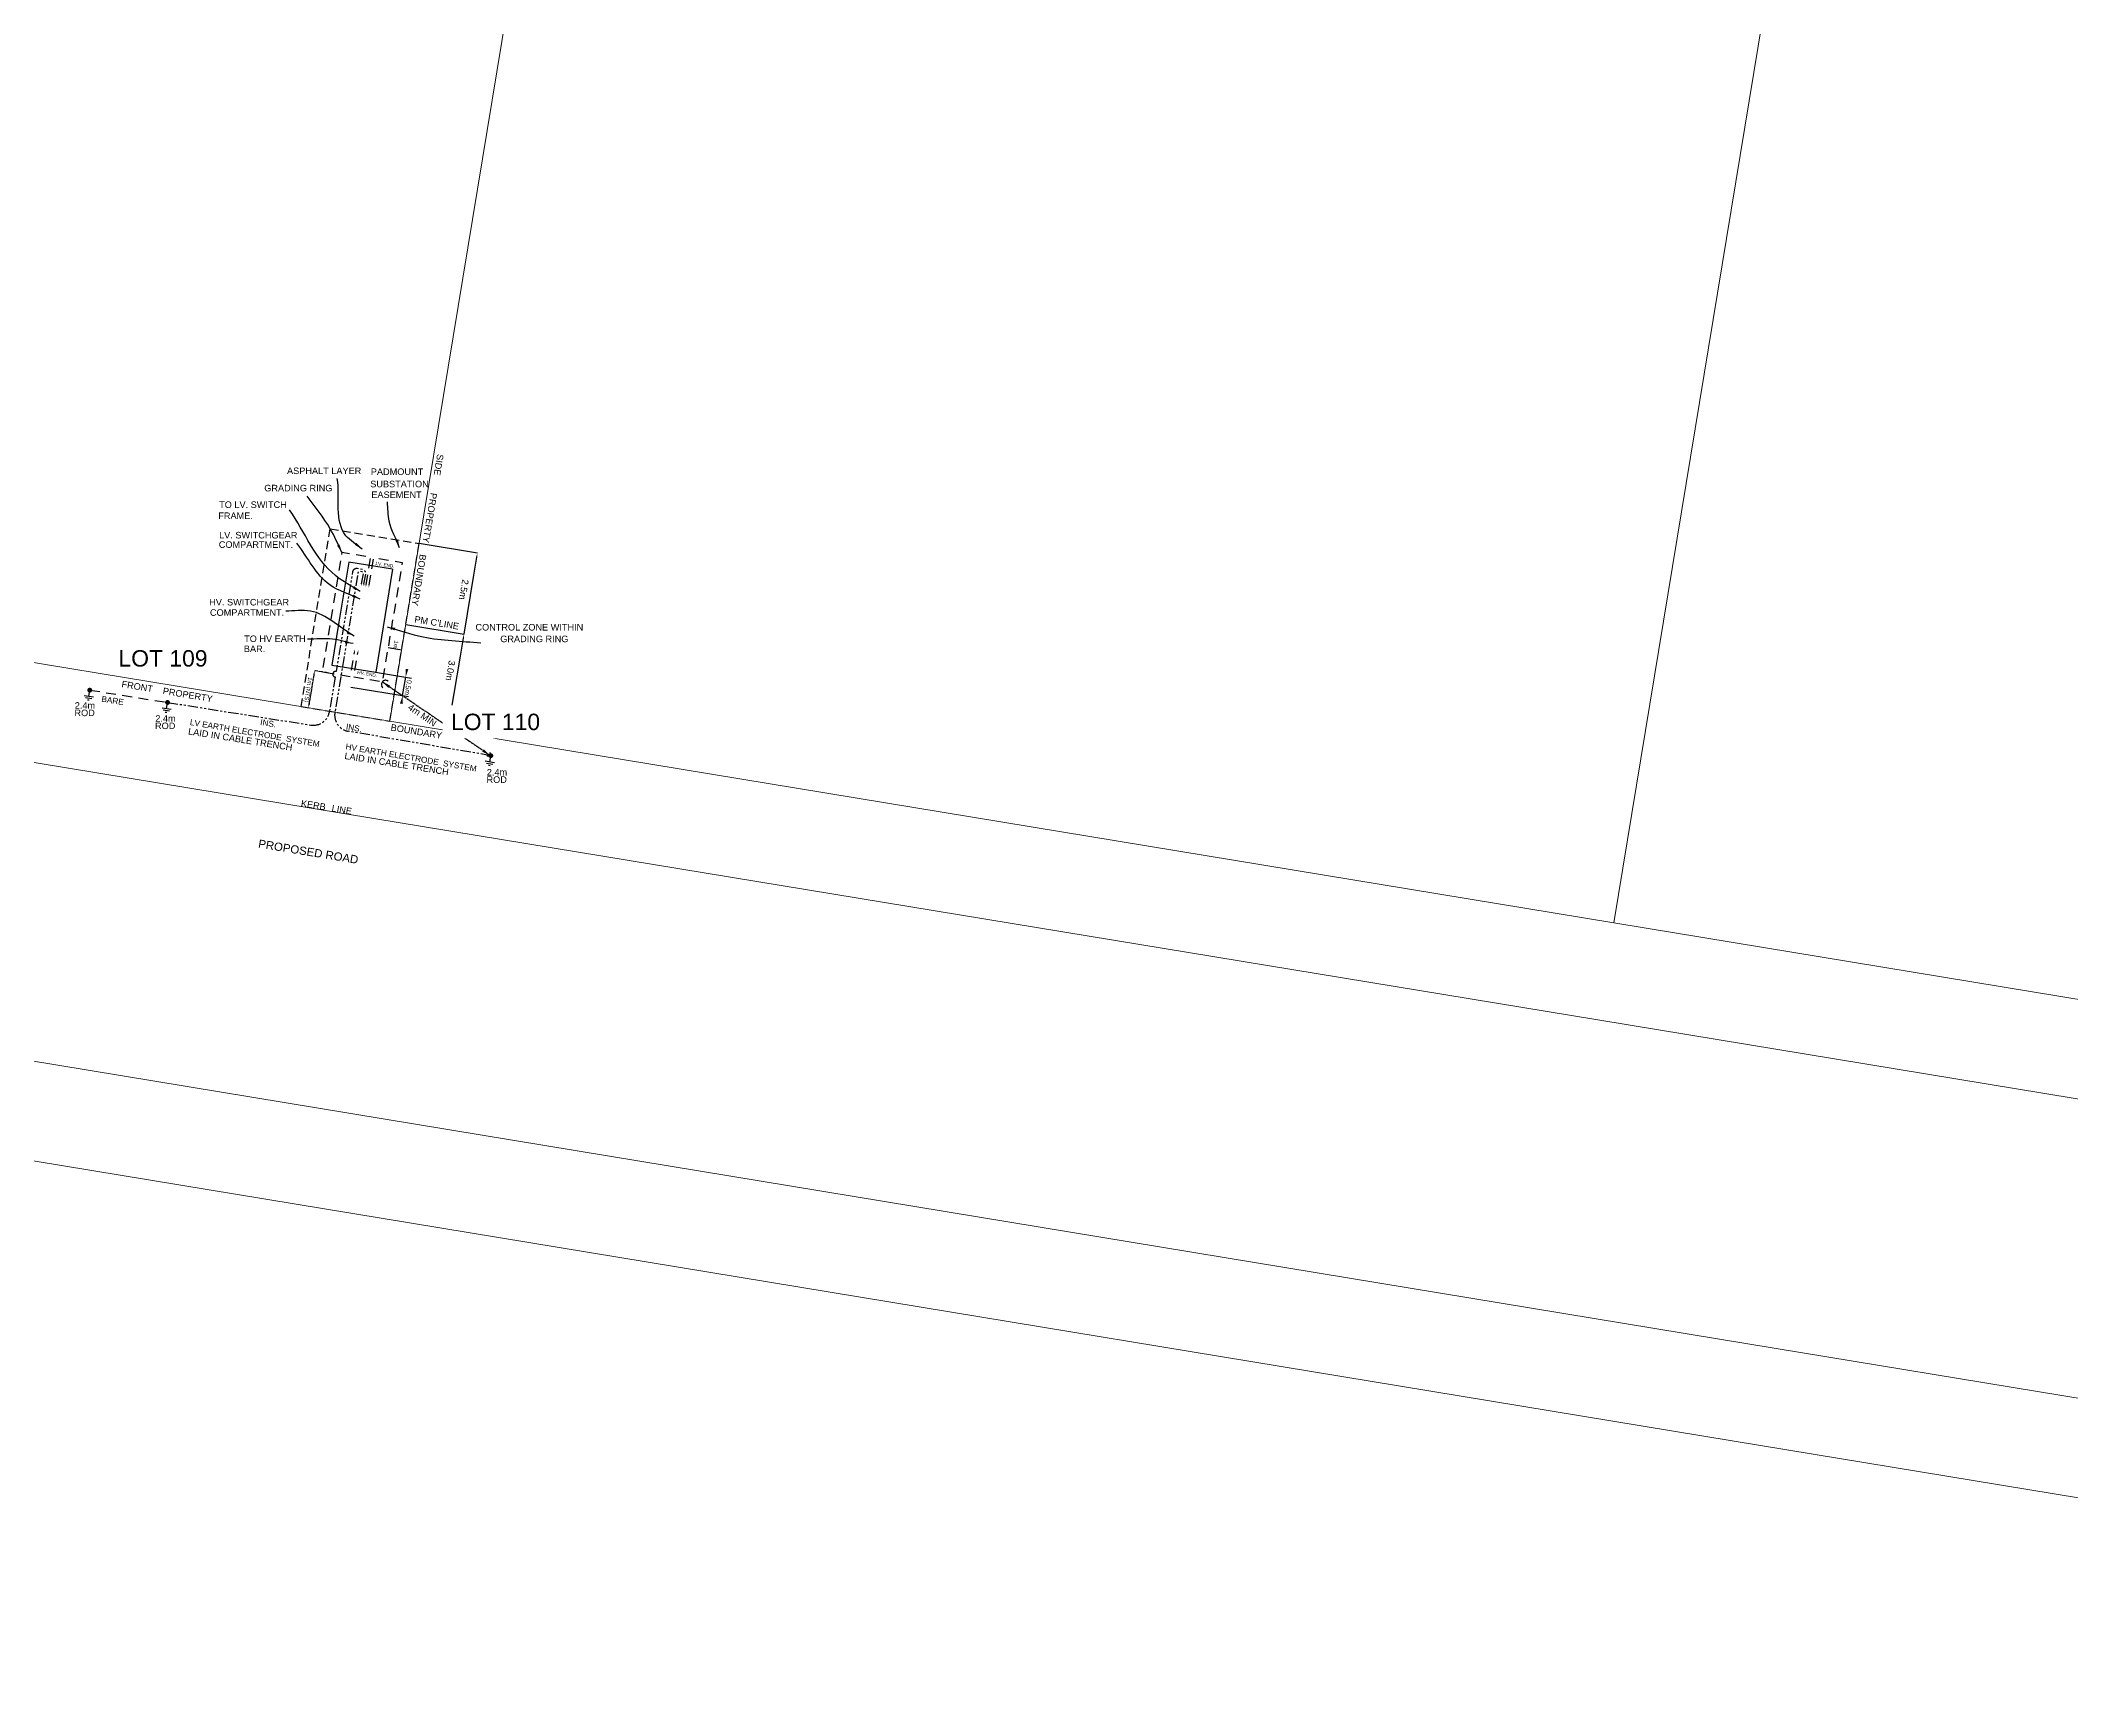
# Model space of a CAD drawing. Header units: metres. Extents: x 301573 to 309518, y 6281168 to 6284857.
# Drawn here: x 307616 to 308236, y 6283849 to 6284353 of the extents above; entities that cross this region are included whole.
import ezdxf
from ezdxf.enums import TextEntityAlignment as Align

# ---------------------------------------------------------------- set-up
doc = ezdxf.new("R2010")
doc.units = ezdxf.units.M
for name, pattern in [('CENTER2', [1.125, 0.75, -0.125, 0.125, -0.125]), ('Dash', [5, 3, -2]), ('DASHED', [0.75, 0.5, -0.25]), ('PHANTOM2', [1.25, 0.625, -0.125, 0.125, -0.125, 0.125, -0.125])]:
    doc.linetypes.add(name, pattern=pattern)
for name, color, linetype, lineweight in [('_User Miscellaneous7', 102, 'Continuous', 20), ('Cadastre Developer_SP_NEW', 70, 'Continuous', 15), ('Cadastre Roads_SP_NEW', 42, 'Continuous', 15)]:
    doc.layers.add(name, color=color, linetype=linetype, lineweight=lineweight)
doc.layers.add('Notes', color=7, linetype='Continuous')
doc.styles.add('ARIAL', font='arial.ttf', dxfattribs={"height": 2})
doc.styles.add('ieISOCP', font='arial.ttf', dxfattribs={"height": 1.5})
doc.styles.add('RoadName', font='arial.ttf', dxfattribs={"height": 2.5})
doc.styles.get("Standard").update_dxf_attribs({"font": 'arial.ttf'})
doc.linetypes.add('Cable New UG', pattern='A,7,-0.25,["x",Standard,S=2,R=0,X=0.2,Y=-0.8],-2.1', length=9.35)
doc.dimstyles.new('DIM 1000', dxfattribs={"dimtxt": 2.5, "dimasz": 2.5, "dimexe": 1, "dimexo": 1, "dimgap": 1, "dimtad": 1, "dimdec": 0, "dimzin": 0, "dimdsep": 46, "dimtxsty": 'ARIAL', "dimcen": 1, "dimadec": 0, "dimazin": 0, "dimtfac": 1, "dimtdec": 0, "dimtix": 1, "dimtmove": 0, "dimatfit": 3, "dimfxl": 1, "dimtolj": 1, "dimtzin": 0, "dimarcsym": 0})

# ---------------------------------------------------------------- blocks, each defined once
blk = doc.blocks.new('m4')
at = {"layer": 'Notes', "color": 7, "linetype": 'Continuous'}
for points in [[(0, -1.95), (0, 0)], [(-1.43, -1.95), (1.43, -1.95)], [(-0.95, -2.52), (0.95, -2.52)], [(-0.24, -3.09), (0.24, -3.09)]]:
    blk.add_lwpolyline(points, dxfattribs=at)

msp = doc.modelspace()

# ---------------------------------------------------------------- hatches: boundary and pattern name
at = {"layer": 'Notes'}
h = msp.add_hatch(color=250, dxfattribs=at)
edge = h.paths.add_edge_path()
edge.add_arc((307630.948, 6284154.972), 0.747, -9.376426, 350.623574, ccw=False)
h = msp.add_hatch(color=250, dxfattribs=at)
edge = h.paths.add_edge_path()
edge.add_arc((307654.679, 6284151.218), 0.747, -9.376426, 350.623574, ccw=False)
h = msp.add_hatch(color=250, dxfattribs=at)
edge = h.paths.add_edge_path()
edge.add_arc((307753.325, 6284134.967), 0.747, -9.376426, 350.623574, ccw=False)

# ---------------------------------------------------------------- linework, layer by layer
at = {"layer": 'Cadastre Developer_SP_NEW', "flags": 128}
for points in [[(307456.217, 6284857.389), (307829.513, 6284794.884), (307722.542, 6284145.465), (307349.076, 6284206.986)], [(307829.521, 6284794.883), (308203.493, 6284736.428), (308096.009, 6284083.944), (307722.542, 6284145.465)]]:
    msp.add_lwpolyline(points, close=True, dxfattribs=at)
at = {"layer": 'Cadastre Roads_SP_NEW', "linetype": 'Continuous', "flags": 128}
for points in [[(308600.039, 6284000.915), (308469.476, 6284022.422), (308096.009, 6284083.944), (307722.542, 6284145.465), (307349.076, 6284206.986), (307289.873, 6284216.739), (307224.69, 6284174.068), (307180.187, 6283855.93)], [(308600.039, 6283970.51), (308464.599, 6283992.821), (308091.133, 6284054.343), (307717.666, 6284115.864), (307344.199, 6284177.385), (307296.527, 6284185.238), (307252.515, 6284156.426), (307210.479, 6283855.93)], [(307301.355, 6283855.93), (307322.982, 6284010.541), (307410.86, 6284075.191), (307760.567, 6284017.584), (308136.994, 6283955.575), (308513.421, 6283893.566), (308600.039, 6283879.297)], [(307331.647, 6283855.93), (307350.942, 6283993.866), (307418.456, 6284043.536), (307755.691, 6283987.983), (308132.118, 6283925.974), (308508.545, 6283863.965), (308600.039, 6283848.893)]]:
    msp.add_lwpolyline(points, dxfattribs=at)
at = {"layer": 'Notes', "linetype": 'DASHED', "ltscale": 5}
for p, q in [((307695.408, 6284149.935), (307704.348, 6284204.203)), ((307704.348, 6284204.203), (307731.482, 6284199.734)), ((307722.542, 6284145.465), (307731.482, 6284199.734)), ((307695.408, 6284149.935), (307722.542, 6284145.465))]:
    msp.add_line(p, q, dxfattribs=at)
at = {"layer": 'Notes', "color": 7}
for p, q in [((307749.249, 6284196.792), (307731.482, 6284199.734)), ((307748.136, 6284190.046), (307749.044, 6284195.553)), ((307745.166, 6284172.049), (307748.136, 6284190.046)), ((307727.406, 6284174.989), (307745.166, 6284172.049)), ((307744.04, 6284165.305), (307744.948, 6284170.812)), ((307740.199, 6284142.542), (307744.04, 6284165.305)), ((307718.137, 6284160.456), (307729.09, 6284158.647)), ((307726.416, 6284153.295), (307727.347, 6284158.935)), ((307710.571, 6284155.911), (307728.241, 6284152.994))]:
    msp.add_line(p, q, dxfattribs=at)
at = {"layer": 'Notes', "color": 3}
for p, q in [((307709.987, 6284194.055), (307706.969, 6284175.734)), ((307723.367, 6284191.851), (307709.987, 6284194.055)), ((307723.367, 6284191.851), (307718.195, 6284160.449)), ((307706.969, 6284175.734), (307704.811, 6284162.635)), ((307726.126, 6284167.222), (307721.959, 6284167.91)), ((307704.811, 6284162.635), (307718.192, 6284160.431))]:
    msp.add_line(p, q, dxfattribs=at)
at = {"layer": 'Notes', "color": 3, "linetype": 'CENTER2'}
for p, q in [((307699.325, 6284159.663), (307697.801, 6284150.413)), ((307703.903, 6284160.201), (307699.532, 6284160.921)), ((307720.226, 6284157.512), (307753.284, 6284134.99))]:
    msp.add_line(p, q, dxfattribs=at)
at = {"layer": 'Notes', "color": 3, "linetype": 'Dash'}
msp.add_line((307631.002, 6284154.98), (307654.707, 6284151.229), dxfattribs=at)
at = {"layer": 'Notes', "color": 3, "linetype": 'PHANTOM2', "ltscale": 5}
for p, q in [((307654.707, 6284151.229), (307698.387, 6284144.316)), ((307753.353, 6284134.979), (307709.833, 6284142.43))]:
    msp.add_line(p, q, dxfattribs=at)
at = {"layer": 'Notes', "color": 3, "linetype": 'Dash', "flags": 128}
for points in [[(307715.291, 6284187.234), (307716.729, 6284195.529), (307707.885, 6284196.985), (307701.88, 6284160.534), (307710.477, 6284159.118), (307711.692, 6284166.496), (307711.692, 6284166.496)], [(307716.198, 6284187.08), (307717.637, 6284195.379), (307726.298, 6284193.952), (307720.226, 6284157.512), (307711.512, 6284158.947), (307712.732, 6284166.358), (307712.732, 6284166.358)]]:
    msp.add_lwpolyline(points, dxfattribs=at)
at = {"layer": 'Notes', "color": 3, "linetype": 'PHANTOM2', "ltscale": 5, "flags": 128}
for points in [[(307713.91, 6284187.396), (307714.454, 6284190.454, 0.4142136), (307714.041, 6284191.046), (307713.348, 6284191.169, 0.4142136), (307712.757, 6284190.756), (307705.752, 6284148.231)], [(307714.629, 6284187.268), (307715.173, 6284190.327, 0.4142136), (307714.169, 6284191.765), (307712.558, 6284192.039, 0.4118323), (307711.118, 6284191.03), (307706.118, 6284160.672)]]:
    msp.add_lwpolyline(points, format="xyb", dxfattribs=at)
msp.add_lwpolyline([(307705.842, 6284159.001), (307704.113, 6284148.501)], dxfattribs=at)
at = {"layer": 'Notes', "color": 3, "linetype": 'PHANTOM2', "ltscale": 5}
for centre, radius, start, end in [((307705.949, 6284159.842), 0.847, 78.513286, 262.778033), ((307699.17, 6284149.254), 5, 260.988099, 351.335296), ((307710.675, 6284147.359), 5, 169.956023, 260.30322)]:
    msp.add_arc(centre, radius, start, end, dxfattribs=at)
at = {"layer": 'Notes', "color": 3, "linetype": 'CENTER2'}
for centre, radius, start, end in [((307721.233, 6284156.689), 1.3, 50.735886, 230.735886), ((307752.518, 6284135.543), 0.662, 233.20987, 53.209871)]:
    msp.add_arc(centre, radius, start, end, dxfattribs=at)
at = {"layer": 'Notes', "color": 7}
for points in [[(307748.838, 6284195.587), (307749.251, 6284195.519), (307749.249, 6284196.792)], [(307744.742, 6284170.846), (307745.155, 6284170.778), (307745.153, 6284172.051)], [(307745.178, 6284173.322), (307745.591, 6284173.249), (307745.166, 6284172.049)], [(307727.343, 6284161.47), (307728.165, 6284161.334), (307727.347, 6284158.935)], [(307725.597, 6284150.896), (307726.419, 6284150.761), (307726.416, 6284153.295)], [(307740.211, 6284143.815), (307740.623, 6284143.742), (307740.199, 6284142.542)]]:
    msp.add_solid(points, dxfattribs=at)
at = {"layer": 'Notes', "color": 3}
for points in [[(307713.781, 6284187.583), (307713.77, 6284186.614), (307714.094, 6284187.527)], [(307714.489, 6284187.392), (307714.478, 6284186.423), (307714.803, 6284187.336)], [(307715.135, 6284187.265), (307715.108, 6284186.296), (307715.447, 6284187.204)], [(307716.042, 6284187.11), (307716.015, 6284186.142), (307716.354, 6284187.049)], [(307711.849, 6284166.466), (307711.875, 6284167.434), (307711.536, 6284166.527)], [(307712.889, 6284166.327), (307712.916, 6284167.296), (307712.576, 6284166.388)], [(307723.251, 6284167.924), (307723.185, 6284167.504), (307721.959, 6284167.91)], [(307724.9, 6284167.63), (307724.834, 6284167.21), (307726.126, 6284167.222)]]:
    msp.add_solid(points, dxfattribs=at)
at = {"layer": 'Notes', "color": 3, "linetype": 'CENTER2'}
for points in [[(307699.534, 6284159.629), (307699.115, 6284159.698), (307699.532, 6284160.921)], [(307722.558, 6284156.397), (307722.071, 6284155.701), (307720.226, 6284157.512)], [(307697.681, 6284150.995), (307698.101, 6284150.926), (307697.684, 6284149.703)], [(307751.167, 6284136.917), (307750.694, 6284136.211), (307753.049, 6284135.146)]]:
    msp.add_solid(points, dxfattribs=at)

# ---------------------------------------------------------------- block references
at = {"layer": 'Notes', "color": 7, "xscale": -1.004520000000001, "yscale": 1.00452, "zscale": 1.00452, "rotation": 351.2181883936139}
for p in [(307630.976, 6284154.984), (307654.707, 6284151.229), (307753.353, 6284134.979)]:
    msp.add_blockref('m4', p, dxfattribs=at)

# ---------------------------------------------------------------- texts
at = {"layer": '_User Miscellaneous7', "linetype": 'Cable New UG', "lineweight": 0, "style": 'RoadName'}
msp.add_text('PROPOSED ROAD', height=2.5, rotation=350.645707, dxfattribs=at).set_placement((307697.641, 6284105.701), align=Align.MIDDLE_CENTER)
at = {"layer": 'Notes', "color": 7, "style": 'ARIAL'}
for s, rotation, p in [('SIDE', 260.64566, (307736.97, 6284227.112)), ('PROPERTY', 260.64566, (307734.973, 6284215.292)), ('BOUNDARY', 260.64566, (307731.693, 6284196.537)), ('2.5m', 260.537976, (307744.646, 6284188.882)), ("PM C'LINE", 350.599322, (307729.895, 6284175.665)), ('3.0m', 260.537976, (307740.557, 6284164.176)), ('FRONT', 350.62926, (307640.53, 6284155.903)), ('PROPERTY', 350.62926, (307653.105, 6284153.816)), ('LAID IN CABLE TRENCH', 351.007385, (307660.862, 6284141.487)), ('BOUNDARY', 350.62926, (307722.659, 6284142.679)), ('LAID IN CABLE TRENCH', 351.007385, (307708.572, 6284134.014)), ('KERB', 350.645707, (307695.267, 6284119.554)), ('LINE', 350.645707, (307704.647, 6284118.008))]:
    msp.add_text(s, height=2, rotation=rotation, dxfattribs=at).set_placement(p)
for s, p in [('ASPHALT LAYER', (307691.138, 6284220.89)), ('PADMOUNT', (307716.718, 6284220.616)), ('GRADING RING', (307684.197, 6284215.616)), ('SUBSTATION ', (307716.536, 6284216.864)), ('EASEMENT', (307716.866, 6284213.593)), ('FRAME.', (307670.167, 6284207.184)), ('TO LV. SWITCH', (307670.426, 6284210.565)), ('LV. SWITCHGEAR', (307670.407, 6284201.257)), ('COMPARTMENT.', (307670.309, 6284198.387)), ('HV. SWITCHGEAR', (307667.394, 6284180.811)), ('COMPARTMENT.', (307667.619, 6284177.651)), ('TO HV EARTH', (307678.055, 6284169.658)), ('BAR.', (307677.976, 6284166.581)), ('2.4m', (307626.356, 6284149.287)), ('ROD', (307626.271, 6284147.039)), ('2.4m', (307650.94, 6284145.336)), ('ROD', (307650.855, 6284143.089)), ('2.4m', (307752.11, 6284128.925)), ('ROD', (307752.026, 6284126.678))]:
    msp.add_text(s, height=2, dxfattribs=at).set_placement(p)
for s, height, rotation, p in [('LV. END.', 1, 350.645661, (307720.909, 6284192.425)), ('HV. END.', 1, 350.645661, (307715.449, 6284159.171)), ('BARE', 1.8, 351.006239, (307637.7, 6284150.394)), ('INS.', 1.8, 351.006239, (307685.185, 6284143.434)), ('INS.', 1.8, 350.283934, (307711.33, 6284142.05))]:
    msp.add_text(s, height=height, rotation=rotation, dxfattribs=at).set_placement(p, align=Align.BOTTOM_CENTER)
for s, p in [('CONTROL ZONE WITHIN', (307765.094, 6284174.163)), ('GRADING RING', (307766.61, 6284170.605))]:
    msp.add_text(s, height=2, dxfattribs=at).set_placement(p, align=Align.MIDDLE_CENTER)
for s, p in [('LV EARTH ELECTRODE  SYSTEM', (307681.303, 6284141.878)), ('HV EARTH ELECTRODE  SYSTEM', (307729.013, 6284134.405))]:
    msp.add_text(s, height=1.8, rotation=350.283934, dxfattribs=at).set_placement(p, align=Align.MIDDLE_CENTER)
at = {"layer": 'Notes', "color": 3, "insert": (307724.38, 6284168.883), "char_height": 1.2745, "attachment_point": 5, "rotation": 260.540907, "style": 'ARIAL'}
msp.add_mtext('1m', dxfattribs=at)
at = {"layer": 'Notes', "color": 3, "linetype": 'CENTER2', "attachment_point": 5, "style": 'ARIAL'}
for s, insert, char_height, rotation in [('1m (NTS)', (307697.458, 6284155.133), 1.2745, 260.645661), ('4m MIN', (307732.429, 6284147.342), 2, 325.734458)]:
    msp.add_mtext(s, dxfattribs=dict(at, insert=insert, char_height=char_height, rotation=rotation))
at = {"layer": 'Notes', "color": 7, "insert": (307728.096, 6284155.783), "char_height": 1.5, "attachment_point": 5, "rotation": 260.623574, "style": 'ARIAL'}
msp.add_mtext('\\A1;0.5m', dxfattribs=at)

# ---------------------------------------------------------------- leaders
at = {"layer": 'Notes', "color": 7, "path_type": 1}
for points in [[(307714.021, 6284198.01), (307709.099, 6284202.103), (307706.491, 6284219.522)], [(307707.885, 6284196.985), (307704.348, 6284204.203), (307697.299, 6284214.15)], [(307713.483, 6284185.063), (307705.905, 6284189.965), (307691.921, 6284209.944)], [(307725.5, 6284198.405), (307722.353, 6284206.504), (307721.785, 6284212.394)], [(307713.472, 6284182.743), (307704.205, 6284187.074), (307694.139, 6284199.796)], [(307711.671, 6284171.461), (307698.305, 6284179.079), (307690.728, 6284179.065)], [(307711.311, 6284169.174), (307705.004, 6284170.536), (307697.427, 6284170.522)], [(307721.656, 6284174.273), (307732.689, 6284171.232), (307750.268, 6284169.382)]]:
    msp.add_leader(points, dimstyle='DIM 1000', override={"dimgap": 1, "dimtad": 0}, dxfattribs=at)

# ---------------------------------------------------------------- next in the draw order: texts
at = {"layer": 'Cadastre Developer_SP_NEW', "char_height": 5, "attachment_point": 5, "style": 'ieISOCP', "bg_fill": 3, "box_fill_scale": 1.5, "bg_fill_color": 256, "bg_fill_transparency": 0}
for s, insert in [('LOT 109', (307653.292, 6284164.643)), ('LOT 110', (307754.776, 6284145.258))]:
    msp.add_mtext(s, dxfattribs=dict(at, insert=insert))

doc.saveas('drawing.dxf')
